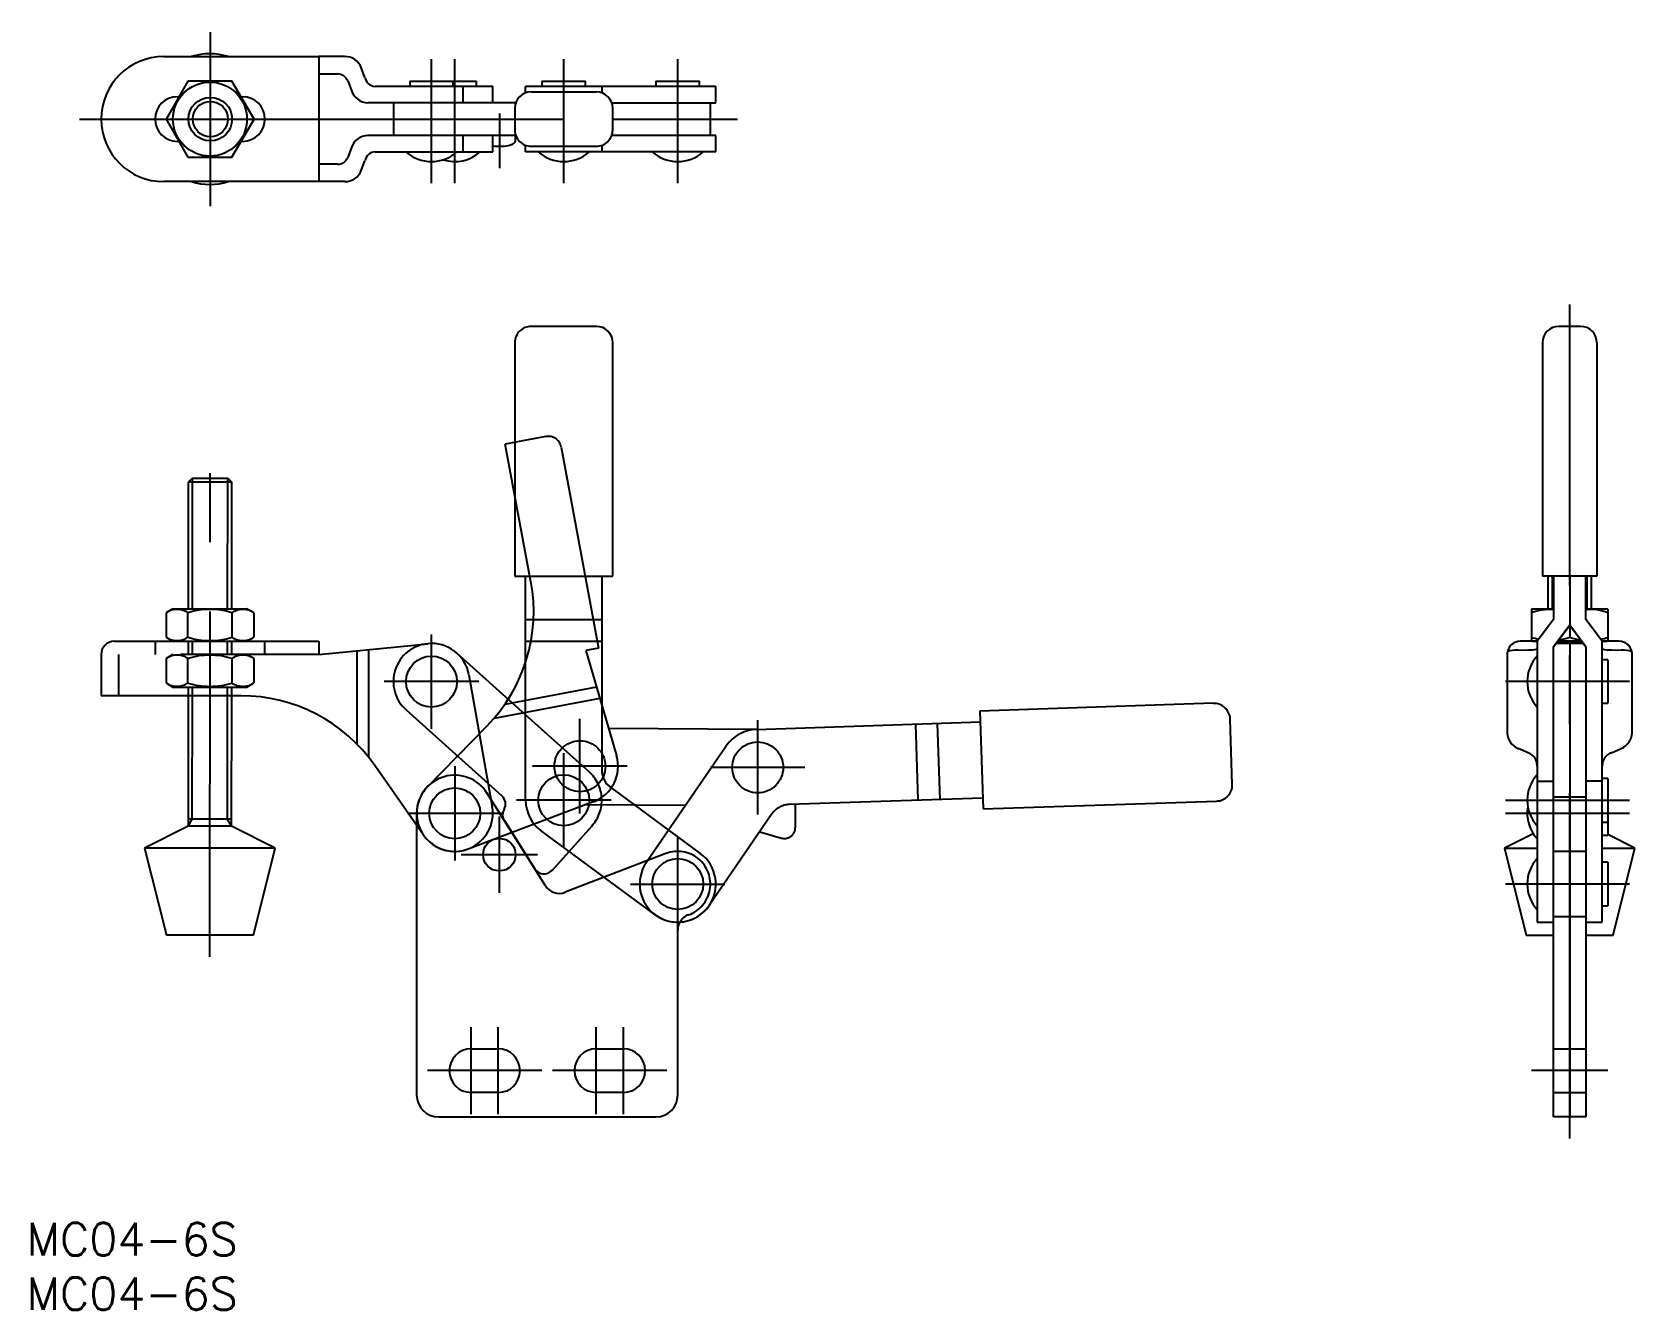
# Model space of a CAD drawing. Extents: x -16 to 131, y -34 to 83.
import ezdxf

# ---------------------------------------------------------------- set-up
doc = ezdxf.new("R2010")
doc.units = 0
for name, pattern in [('CENTER', [50.8, 31.75, -6.35, 6.35, -6.35]), ('DASHED', [19.05, 12.7, -6.35]), ('PHANTOM', [63.5, 31.75, -6.35, 6.35, -6.35, 6.35, -6.35])]:
    doc.linetypes.add(name, pattern=pattern)
doc.layers.get('0').update_dxf_attribs({"linetype": 'CONTINUOUS'})
doc.layers.add('CENTER', color=1, linetype='CENTER')
doc.styles.get("Standard").update_dxf_attribs({"font": 'txt.shx', "height": 3, "bigfont": 'bigfont.shx'})

msp = doc.modelspace()

# ---------------------------------------------------------------- linework, layer by layer
at = {"color": 7, "linetype": 'CONTINUOUS'}
for p, q in [((-4.24, 80.75), (10.01, 80.75)), ((10.01, 80.75), (10.01, 69.25)), ((12.42, 80.75), (10.01, 80.75)), ((14.26, 78.83), (13.91, 79.73)), ((-2.01, 78.5), (-4.03, 75)), ((2.03, 78.5), (-2.01, 78.5)), ((4.06, 75), (2.03, 78.5)), ((10.01, 79.15), (11.74, 79.15)), ((12.67, 78.52), (13.02, 77.62)), ((18.37, 78.5), (24.51, 78.5)), ((18.37, 78.5), (18.37, 78)), ((22.37, 78), (22.37, 78.5)), ((24.51, 78), (24.51, 78.5)), ((30.53, 78.5), (34.53, 78.5)), ((30.53, 78.5), (30.53, 78)), ((34.53, 78), (34.53, 78.5)), ((41.01, 78.5), (45.01, 78.5)), ((41.01, 78.5), (41.01, 78)), ((45.01, 78), (45.01, 78.5)), ((-2.99, 77.05), (-2.85, 77.05)), ((2.87, 77.05), (3.01, 77.05)), ((26.01, 78), (15.19, 78)), ((23.25, 78), (23.25, 76.5)), ((26.01, 76.5), (26.01, 78)), ((46.51, 78), (29.03, 78)), ((29.03, 77.42), (29.03, 78)), ((29.53, 77.5), (35.53, 77.5)), ((36.03, 78), (36.03, 77.41)), ((46.51, 76.5), (46.51, 78)), ((28.12, 76.5), (14.51, 76.5)), ((16.87, 76.5), (16.87, 73.5)), ((28.03, 76), (28.03, 74)), ((36.95, 76.5), (46.51, 76.5)), ((37.03, 74), (37.03, 76)), ((46.01, 73.5), (46.01, 76.5)), ((-4.03, 75), (-2.01, 71.5)), ((2.03, 71.5), (4.06, 75)), ((16.87, 75), (28.03, 75)), ((37.03, 75), (46.01, 75)), ((-2.85, 72.95), (-2.99, 72.95)), ((3.01, 72.95), (2.87, 72.95)), ((13.02, 72.38), (12.67, 71.48)), ((28.12, 73.5), (14.51, 73.5)), ((23.25, 73.5), (23.25, 72)), ((26.01, 72), (26.01, 73.5)), ((28.11, 73), (28.11, 73.5)), ((29.03, 72), (29.03, 72.58)), ((29.53, 72.5), (35.53, 72.5)), ((36.03, 72.59), (36.03, 72)), ((46.51, 73.5), (36.95, 73.5)), ((46.51, 72), (46.51, 73.5)), ((-2.01, 71.5), (2.03, 71.5)), ((11.74, 70.85), (10.01, 70.85)), ((13.91, 70.27), (14.26, 71.17)), ((15.19, 72), (26.01, 72)), ((46.51, 72), (29.03, 72)), ((12.42, 69.25), (-4.24, 69.25)), ((35.53, 55.95), (29.53, 55.95)), ((126, 55.95), (124, 55.95)), ((28.03, 54.45), (28.03, 32.99)), ((37.03, 32.99), (37.03, 54.45)), ((122.5, 54.45), (122.5, 32.99)), ((127.5, 54.45), (127.5, 32.99)), ((-1.98, 41.62), (-1.99, 30)), ((-1.6, 42), (-1.98, 41.62)), ((2.02, 41.62), (-1.98, 41.62)), ((-1.6, 42), (1.64, 42)), ((1.64, 42), (2.02, 41.62)), ((2.01, 30), (2.02, 41.62)), ((28.03, 32.99), (37.03, 32.99)), ((29.03, 12.39), (29.03, 32.99)), ((36.03, 32.99), (36.03, 15.17)), ((127.5, 32.99), (122.5, 32.99)), ((123, 32.99), (123, 30)), ((123.5, 32.99), (123.5, 29.02)), ((125, 32.99), (125, 27.37)), ((126.5, 29.02), (126.5, 32.99)), ((127, 30), (127, 32.99)), ((-3.39, 30), (-4.03, 29.63)), ((-4.03, 29.63), (-4.03, 27.37)), ((-3.39, 30), (3.41, 30)), ((-2.01, 27.37), (-2.01, 29.63)), ((2.03, 29.63), (2.03, 27.37)), ((4.05, 29.63), (3.41, 30)), ((4.05, 29.63), (4.05, 27.37)), ((121.6, 30), (121.5, 29.94)), ((121.5, 29.94), (121.5, 27.06)), ((121.6, 30), (123.5, 30)), ((126.5, 30), (128.4, 30)), ((128.5, 29.94), (128.4, 30)), ((128.5, 29.94), (128.5, 27.06)), ((29.03, 29.01), (36.03, 29.02)), ((123.5, 29.02), (122, 27.02)), ((125, 28.49), (123.5, 26.49)), ((123.5, 26.49), (125, 28.49)), ((126.5, 26.49), (125, 28.49)), ((125, 28.49), (126.5, 26.49)), ((128, 27.02), (126.5, 29.02)), ((-8.79, 27), (10.01, 27)), ((-4.03, 27.37), (-3.39, 27)), ((3.41, 27), (4.05, 27.37)), ((10.01, 27), (10.01, 25.79)), ((10.01, 25.79), (20.03, 26.78)), ((29.03, 27.01), (36.03, 27.02)), ((122, 27), (120.45, 27)), ((121.5, 27.06), (121.6, 27)), ((122, 27.02), (122, 1.19)), ((126.27, 26.8), (123.73, 26.8)), ((126.12, 27), (123.88, 27)), ((123.88, 27), (126.12, 27)), ((126.12, 27), (123.88, 27)), ((125, 26.8), (125, -16.71)), ((128, 1.19), (128, 27.02)), ((129.55, 27), (128, 27)), ((128.4, 27), (128.5, 27.06)), ((-9.99, 25.8), (-9.99, 22)), ((13.51, 26.14), (13.51, 17.56)), ((14.59, 26.25), (14.59, 16.35)), ((29.03, 20.23), (22.71, 25.91)), ((119.25, 26.03), (119.25, 18.56)), ((120.27, 26.18), (121.17, 26.21)), ((123.5, -16.71), (123.5, 26.49)), ((126.5, 26.49), (126.5, -16.71)), ((128.5, 25.3), (128, 25.3)), ((128.5, 25.3), (128.5, 21.3)), ((128.83, 26.21), (129.73, 26.18)), ((130.75, 18.56), (130.75, 26.03)), ((23.82, 23.91), (25.95, 11.8)), ((2.87, 22), (-9.99, 22)), ((-1.99, 22), (-2, 10)), ((2, 10), (2.01, 22)), ((128, 21.3), (128.5, 21.3)), ((121.17, 16.75), (120.27, 17.15)), ((128.83, 16.75), (129.73, 17.15)), ((19.64, 9.18), (15.15, 15.6)), ((25.58, 13.93), (26.85, 12.79)), ((36.85, 13.56), (45.08, 7.51)), ((122, 14.16), (123.5, 14.16)), ((128, 14.16), (126.5, 14.16)), ((128.5, 14.39), (128, 14.39)), ((128.5, 14.39), (128.5, 9.19)), ((30.85, 4.53), (25.83, 12.48)), ((126.5, 12.66), (123.5, 12.66)), ((2, 10.66), (-2, 10.66)), ((27.07, 10.52), (29.87, 6.08)), ((128, 10.39), (128.5, 10.39)), ((-2, 10), (-6, 8)), ((2, 10), (-2, 10)), ((6, 8), (2, 10)), ((19.01, 10.09), (19.01, -14.71)), ((40.93, 1.87), (30.46, 9.57)), ((121.64, 9.32), (119, 8)), ((128, 9.19), (128.5, 9.19)), ((131, 8), (128.5, 9.25)), ((-6, 8), (-4, 0)), ((6, 8), (-6, 8)), ((4, 0), (6, 8)), ((31.46, 5.95), (33.02, 7.69)), ((119, 8), (121, 0)), ((119, 8), (122, 8)), ((126.5, 7.69), (123.5, 7.69)), ((128, 8), (131, 8)), ((129, 0), (131, 8)), ((128.5, 6.69), (128, 6.69)), ((128.5, 6.69), (128.5, 2.69)), ((36.25, 5.31), (32.65, 3.93)), ((126.5, 1.69), (123.5, 1.69)), ((128, 2.69), (128.5, 2.69)), ((4, 0), (-4, 0)), ((43.01, -14.71), (43.01, 0.45)), ((122, 1.19), (123.5, 1.19)), ((126.5, 1.19), (128, 1.19)), ((121, 0), (123.5, 0)), ((126.5, 0), (129, 0)), ((24.01, -10.46), (26.51, -10.46)), ((35.51, -10.46), (38.01, -10.46)), ((26.51, -14.46), (24.01, -14.46)), ((38.01, -14.46), (35.51, -14.46)), ((21.01, -16.71), (41.01, -16.71)), ((126.5, -16.71), (123.5, -16.71))]:
    msp.add_line(p, q, dxfattribs=at)
at = {"color": 3, "linetype": 'PHANTOM'}
for p, q in [((30.88, 45.82), (27.15, 45.12)), ((29.51, 32.48), (27.15, 45.12)), ((32.28, 44.86), (35.74, 26.38)), ((35.74, 26.38), (34.56, 26.16)), ((34.56, 26.16), (37.38, 16.5)), ((35.54, 22.78), (27.11, 21.2)), ((35.85, 21.74), (26.12, 19.92)), ((92.24, 21.3), (70.79, 20.59)), ((20, 13.64), (25.48, 19.23)), ((34.02, 11.18), (34.02, 19.86)), ((50.24, 18.91), (70.83, 19.59)), ((50.36, 11.07), (50.36, 19.75)), ((64.86, 19.39), (65.09, 12.4)), ((66.85, 19.46), (67.09, 12.46)), ((70.79, 20.59), (71.09, 11.59)), ((93.99, 13.85), (93.79, 19.85)), ((50.31, 18.91), (36.65, 19)), ((40.12, 6.67), (47.47, 17.39)), ((38.36, 15.52), (29.67, 15.52)), ((54.7, 15.41), (46.01, 15.41)), ((35.25, 12.24), (23.74, 7.91)), ((34.64, 12.01), (43.74, 11.95)), ((71.06, 12.59), (53.25, 12)), ((53.82, 9.88), (53.83, 12.02)), ((71.09, 11.59), (92.54, 12.31)), ((51.67, 11.14), (45.89, 2.71)), ((50.55, 9.5), (52.54, 8.92))]:
    msp.add_line(p, q, dxfattribs=at)
at = {"color": 3, "linetype": 'CONTINUOUS'}
for p, q in [((-1.61, 30), (-1.6, 42)), ((1.63, 30), (1.64, 42)), ((123.38, 32.99), (123.38, 30)), ((126.62, 30), (126.62, 32.99)), ((-1.62, 10.66), (-1.61, 22)), ((1.63, 10.66), (1.63, 22)), ((-2, 10), (-1.62, 10.66)), ((2, 10), (1.63, 10.66))]:
    msp.add_line(p, q, dxfattribs=at)
at = {"color": 3, "linetype": 'DASHED'}
for p, q in [((-5.04, 27), (-5.04, 25.8)), ((-1.99, 27), (-1.99, 25.8)), ((-1.61, 25.8), (-1.61, 27)), ((1.63, 25.8), (1.63, 27)), ((2.01, 25.8), (2.01, 27)), ((5.06, 25.79), (5.06, 27)), ((10.01, 25.8), (-8.39, 25.8)), ((-8.39, 25.8), (-8.39, 22)), ((-3.39, 25.8), (-4.03, 25.43)), ((-4.03, 25.43), (-4.03, 23.17)), ((-2.01, 23.17), (-2.01, 25.43)), ((2.03, 25.43), (2.03, 23.17)), ((4.05, 25.42), (3.41, 25.8)), ((4.05, 25.42), (4.05, 23.17)), ((-4.03, 23.17), (-3.39, 22.8)), ((-3.39, 22.8), (3.41, 22.8)), ((-1.99, 22.8), (-1.99, 22)), ((-1.61, 22), (-1.61, 22.8)), ((1.63, 22), (1.63, 22.8)), ((2.01, 22), (2.01, 22.8)), ((3.41, 22.8), (4.05, 23.17)), ((18.03, 20.7), (25.58, 13.93)), ((34.87, 15), (29.03, 20.23)), ((25.83, 12.48), (25.47, 13.06)), ((19.01, 11.19), (19.01, 10.09)), ((33.02, 7.69), (35.14, 10.05)), ((41.93, 7.49), (36.25, 5.31)), ((123.5, -10.46), (126.5, -10.46)), ((123.5, -14.46), (126.5, -14.46))]:
    msp.add_line(p, q, dxfattribs=at)
at = {"color": 7, "linetype": 'CONTINUOUS'}
for centre, radius in [((0.01, 75), 3.4), ((0.04, 75), 2), ((20.37, 23.3), 2.34), ((22.51, 11.19), 2.34), ((32.53, 12.39), 2.34), ((26.61, 7.39), 1.5), ((43.01, 4.69), 2.34)]:
    msp.add_circle(centre, radius, dxfattribs=at)
at = {"color": 3, "linetype": 'CONTINUOUS'}
msp.add_circle((0.04, 75), 1.62, dxfattribs=at)
at = {"color": 3, "linetype": 'PHANTOM'}
for centre in [(34.02, 15.52), (50.36, 15.41)]:
    msp.add_circle(centre, 2.34, dxfattribs=at)
at = {"color": 7, "linetype": 'CONTINUOUS'}
for centre, radius, start, end in [((-4.24, 75), 5.75, 90, 270), ((0, 75), 6, 73.4022, 106.5978), ((12.42, 79.15), 1.6, 21.4147, 90.0007), ((11.74, 78.15), 1, 21.4147, 90.0007), ((15.25, 79), 1, 189.4073, 266.7009), ((-2.99, 75), 2.05, 90, 270), ((3.01, 75), 2.05, 270, 90), ((3.01, 75), 2.05, 270, 90), ((14.55, 78.1), 1.6, 197.6, 268.7271), ((29.53, 76), 1.5, 90, 180), ((35.53, 76), 1.5, 0.0055, 90), ((29.53, 74), 1.5, 179.9945, 270), ((35.53, 74), 1.5, 270, 0.0055), ((14.55, 71.9), 1.6, 91.2726, 162.4002), ((26.61, 76.67), 4.17, 261.72, 281.4846), ((27.04, 74.47), 1.93, 281.7451, 294.1731), ((27.51, 73.41), 0.769, 294.3295, 309.8782), ((27.78, 73.08), 0.344, 310.442, 327.8184), ((27.92, 73), 0.19, 327.603, 359.0739), ((11.74, 71.85), 1, 269.9993, 338.5853), ((15.25, 71), 1, 93.1839, 170.5861), ((20.37, 74.6), 3.5, 227.9754, 312.0246), ((22.51, 74.6), 3.5, 252.2462, 312.0246), ((32.53, 74.6), 3.5, 227.9754, 312.0246), ((43.01, 74.6), 3.5, 227.9754, 312.0246), ((12.42, 70.85), 1.6, 269.9993, 338.5853), ((0, 75), 6, 253.4022, 286.5978), ((29.53, 54.45), 1.5, 90.0055, 180.0055), ((35.53, 54.45), 1.5, 0.0055, 90.0055), ((124, 54.45), 1.5, 90, 180), ((126, 54.45), 1.5, 0, 90), ((-3.02, 28.1), 1.83, 56.473, 116.473), ((0.01, 23.14), 6.79, 72.6719, 107.276), ((3.04, 28.1), 1.83, 63.4749, 123.4749), ((123.26, 24.73), 5.2, 87.3507, 109.7565), ((126.78, 25), 4.94, 69.6207, 93.2397), ((-8.79, 25.8), 1.2, 89.974, 179.974), ((-3.02, 28.9), 1.83, 243.4749, 303.4749), ((0.02, 33.86), 6.79, 252.6719, 287.276), ((3.04, 28.9), 1.83, 236.473, 296.473), ((20.37, 23.3), 3.5, 9.9954, 95.6516), ((120.45, 25.8), 1.2, 90, 167.545), ((120.45, 25.8), 1.2, 90, 167.1872), ((121.35, -249.68), 276.68, 89.95, 90.187), ((123.26, 32.27), 5.2, 250.2435, 257.4699), ((122.01, 144.86), 117.86, 269.7988, 269.9933), ((123.2, 32.51), 5.45, 278.1762, 289.3267), ((126.7, 32.1), 5.03, 250.2056, 262.2953), ((126.78, 32), 4.94, 282.7886, 290.3793), ((128.02, 126.86), 99.86, 269.9894, 270.2189), ((128.63, -263.92), 290.92, 89.8188, 90.0442), ((129.55, 25.8), 1.2, 12.455, 90), ((129.55, 25.8), 1.2, 12.8128, 90), ((120.08, 23.87), 2.32, 85.4773, 111.036), ((124.6, 23.3), 3.5, 137.9754, 222.0246), ((121.29, 28.88), 2.67, 267.2426, 285.3517), ((128.71, 28.89), 2.68, 254.7003, 272.732), ((129.92, 23.87), 2.32, 68.964, 94.5227), ((2.86, 7), 15, 34.974, 89.9791), ((120.87, 18.66), 1.63, 183.37, 248.0517), ((129.09, 18.68), 1.66, 292.7185, 355.8599), ((120.85, 15.64), 1.15, 357.6012, 74.0747), ((129.18, 15.62), 1.18, 106.9526, 181.3642), ((38.03, 15.17), 2, 180.0055, 233.6659), ((119.97, 15.46), 2.03, 2.2302, 3.7697), ((130.03, 15.46), 2.03, 176.2295, 177.689), ((124.6, 12.39), 3.5, 137.9754, 222.0246), ((22.51, 11.19), 3.5, 214.974, 9.9954), ((26.18, 12.05), 1, 330.1527, 48.109), ((32.53, 12.39), 3.5, 180.0055, 233.6681), ((124.6, 11.19), 3.5, 170.125, 222.0246), ((27.91, 11.05), 1, 150.1527, 212.309), ((43.01, 4.69), 3.5, 233.6681, 53.6659), ((30.72, 6.62), 1, 212.309, 318.109), ((124.6, 4.69), 3.5, 137.9754, 222.0246), ((32.12, 5.33), 1.5, 212.2526, 290.9993), ((44.51, 0.45), 1.5, 150.0723, 180), ((24.01, -12.46), 2, 90, 270), ((26.51, -12.46), 2, 270, 90), ((35.51, -12.46), 2, 90, 270), ((38.01, -12.46), 2, 270, 90), ((21.01, -14.71), 2, 180, 270), ((41.01, -14.71), 2, 270, 0)]:
    msp.add_arc(centre, radius, start, end, dxfattribs=at)
at = {"color": 3, "linetype": 'PHANTOM'}
for centre, radius, start, end in [((31.11, 44.64), 1.2, 10.5882, 100.5882), ((14.77, 29.73), 15, 315.5882, 10.5882), ((92.29, 19.8), 1.5, 1.8995, 91.8995), ((50.36, 15.41), 3.5, 91.8995, 145.5622), ((34.02, 15.52), 3.5, 290.6097, 16.2658), ((22.51, 11.19), 3.5, 135.5882, 290.6097), ((92.49, 13.81), 1.5, 271.8995, 1.8995), ((53.32, 10), 2, 91.8995, 145.5599), ((52.82, 9.88), 1, 253.8169, 359.6169), ((43.01, 4.69), 3.5, 145.5622, 325.5599)]:
    msp.add_arc(centre, radius, start, end, dxfattribs=at)
at = {"color": 3, "linetype": 'DASHED'}
for centre, radius, start, end in [((20.37, 23.3), 3.5, 95.6516, 228.109), ((-3.02, 23.9), 1.83, 56.473, 116.473), ((0.01, 18.94), 6.79, 72.6719, 107.276), ((3.04, 23.9), 1.83, 63.4749, 123.4749), ((-3.02, 24.7), 1.83, 243.4749, 303.4749), ((0.01, 29.65), 6.79, 252.6719, 287.276), ((3.04, 24.69), 1.83, 236.473, 296.473), ((32.53, 12.39), 3.5, 318.109, 48.109), ((22.51, 11.19), 3.5, 32.2526, 180), ((43.01, 4.69), 3, 289.4712, 110.9993), ((44.51, 0.45), 1.5, 109.4712, 150.0723)]:
    msp.add_arc(centre, radius, start, end, dxfattribs=at)
at = {"layer": 'CENTER', "color": 1, "linetype": 'CENTER'}
for p, q in [((0.04, 83), (0.04, 67)), ((20.37, 69.1), (20.37, 80.5)), ((22.51, 69.1), (22.51, 80.5)), ((32.53, 69.1), (32.53, 80.5)), ((43.01, 69.1), (43.01, 80.5)), ((26.61, 75.5), (26.61, 70.5)), ((-11.99, 75), (48.51, 75)), ((125, -18.71), (125, 57.95)), ((0, -2), (0.02, 44)), ((20.37, 18.96), (20.37, 27.64)), ((24.71, 23.3), (16.03, 23.3)), ((130.5, 23.3), (119.1, 23.3)), ((32.53, 8.05), (32.53, 16.73)), ((22.51, 15.53), (22.51, 6.85)), ((36.88, 12.39), (28.19, 12.39)), ((119.1, 12.39), (130.5, 12.39)), ((18.16, 11.19), (26.85, 11.19)), ((26.61, 3.89), (26.61, 10.89)), ((119.1, 11.19), (130.5, 11.19)), ((43.01, 0.35), (43.01, 9.03)), ((30.11, 7.39), (23.11, 7.39)), ((38.66, 4.69), (47.35, 4.69)), ((130.5, 4.69), (119.1, 4.69)), ((24.01, -16.46), (24.01, -8.46)), ((26.51, -16.46), (26.51, -8.46)), ((35.51, -16.46), (35.51, -8.46)), ((38.01, -16.46), (38.01, -8.46)), ((30.51, -12.46), (20.01, -12.46)), ((42.01, -12.46), (31.51, -12.46)), ((128.5, -12.46), (121.5, -12.46))]:
    msp.add_line(p, q, dxfattribs=at)

# ---------------------------------------------------------------- texts
at = {"color": 7, "linetype": 'CONTINUOUS'}
for p in [(-16.86, -29.46), (-16.86, -34.46)]:
    msp.add_text('MC04-6S', height=3, dxfattribs=at).set_placement(p)

doc.saveas('drawing.dxf')
